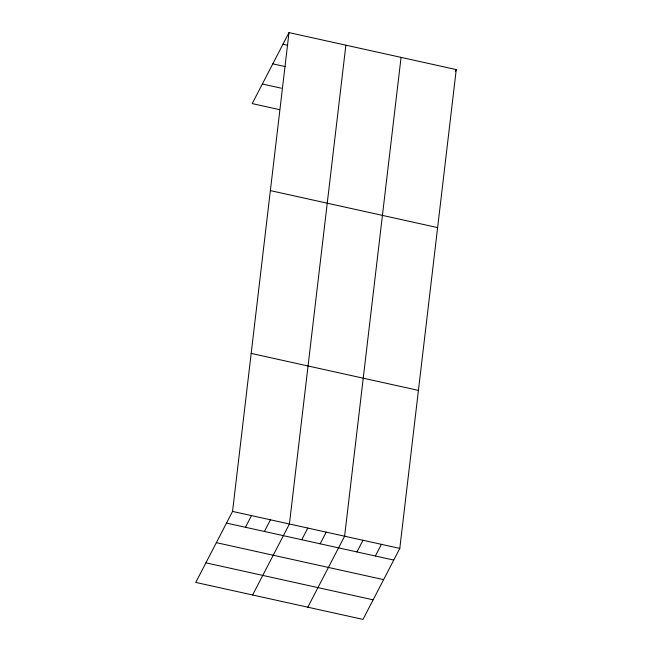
<?xml version="1.0" encoding="UTF-8"?>
<svg xmlns="http://www.w3.org/2000/svg" width="652" height="652" viewBox="0 0 652 652"><rect width="100%" height="100%" fill="white"/><g stroke="black" fill="none" stroke-linecap="round" stroke-linejoin="round"><path stroke-width="0.98" d="M232.552 511.421L288.999 32.6L456.253 69.585L399.798 548.405L363.001 619.4L195.747 582.415L232.552 511.421L399.798 548.405M345.87 45.175L289.415 523.996L252.617 594.991M401.061 57.384L344.606 536.197L307.809 607.191M288.999 32.6L252.202 103.595L279.684 109.675M455.324 71.378L456.253 69.585M245.462 527.272L251.501 515.61M264.41 531.462L270.458 519.799M301.762 539.726L307.809 528.063M320.165 543.792L326.212 532.13M356.954 551.934L363.001 540.263M375.356 556.001L381.404 544.338M282.96 44.263L287.695 45.314M272.805 63.847L285.128 66.569M262.348 84.018L281.305 88.207M270.376 190.612L437.622 227.597M251.183 353.408L418.429 390.393M226.505 523.083L393.751 560.068M216.358 542.66L383.604 579.644M205.902 562.831L373.148 599.824"/></g></svg>
